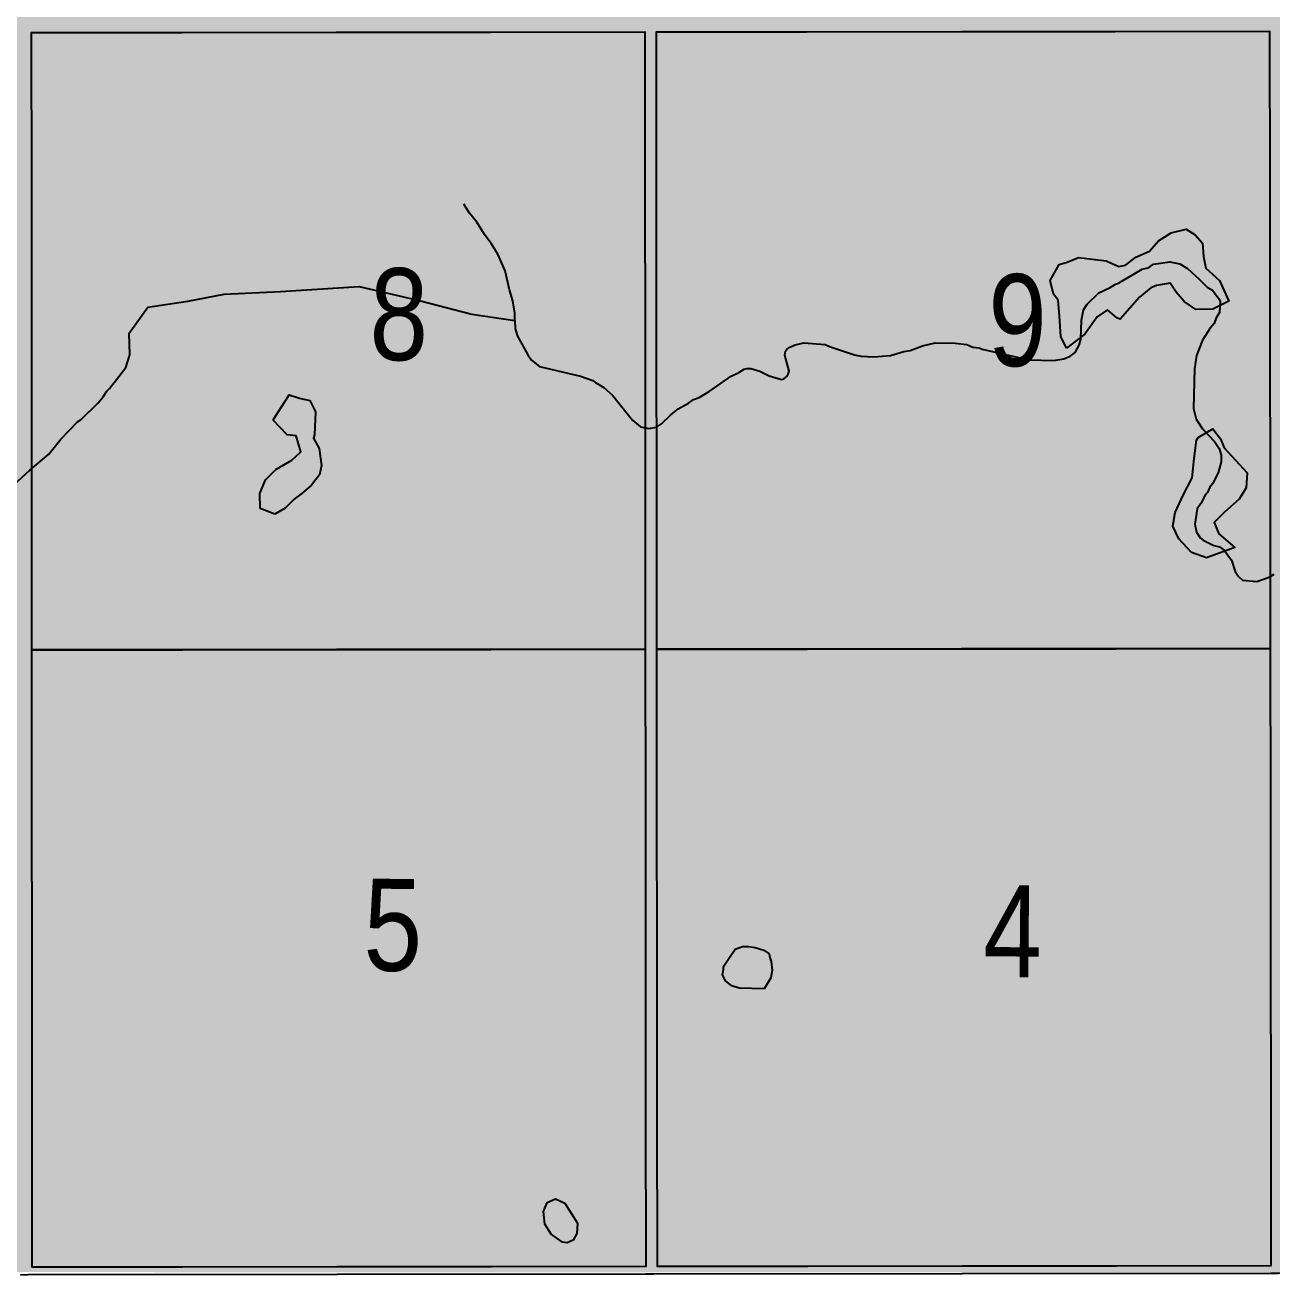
# Model space of a CAD drawing. Extents: x 560272 to 568164, y 6204780 to 6214217.
# Drawn here: x 565941.1 to 566049.2, y 6209697.3 to 6209805.7 of the extents above; entities that cross this region are included whole.
import ezdxf

# ---------------------------------------------------------------- set-up
doc = ezdxf.new("R2010")
doc.units = 0
doc.header["$LTSCALE"] = 5
doc.linetypes.add('DASHED2', pattern=[9.525, 6.35, -3.175])
for name, color, linetype in [('Quarters', 8, 'Continuous'), ('RoadSeg', 57, 'DASHED2'), ('T-WATER', 160, 'Continuous'), ('T-WATER-H', 133, 'Continuous'), ('Townships', 57, 'Continuous')]:
    doc.layers.add(name, color=color, linetype=linetype)
doc.layers.add('ROUTE-MAP-BACKGROUND-H', color=7, linetype='Continuous', true_color=0xf0ebff)
doc.styles.add('120', font='ARIALN.TTF', dxfattribs={"height": 13})

msp = doc.modelspace()

# ---------------------------------------------------------------- hatches: boundary and pattern name
at = {"layer": 'ROUTE-MAP-BACKGROUND-H'}
h = msp.add_hatch(color=256, dxfattribs=at)
h.dxf.hatch_style = 1
h.paths.add_polyline_path([(565237.99, 6210345.866), (566535.85, 6210345.729), (566539.103, 6209697.377), (565234.412, 6209697.744)])
at = {"layer": 'T-WATER-H'}
h = msp.add_hatch(color=256, dxfattribs=at)
h.dxf.hatch_style = 1
h.paths.add_polyline_path([(566031.403, 6209777.66), (566030.901, 6209778.65), (566030.79, 6209780.437), (566030.683, 6209781.827), (566030.282, 6209782.321), (566029.977, 6209783.512), (566030.763, 6209784.908), (566031.457, 6209785.112), (566032.447, 6209785.516), (566034.832, 6209785.235), (566035.927, 6209784.746), (566036.522, 6209784.849), (566037.411, 6209785.551), (566038.6, 6209786.056), (566039.388, 6209786.956), (566040.476, 6209787.659), (566041.765, 6209787.966), (566042.562, 6209787.475), (566043.184, 6209786.744), (566043.269, 6209785.592), (566043.474, 6209784.6), (566044.672, 6209783.515), (566045.477, 6209781.732), (566044.091, 6209781.027), (566042.602, 6209781.017), (566041.605, 6209781.705), (566040.905, 6209782.495), (566040.404, 6209783.286), (566039.214, 6209783.079), (566038.718, 6209782.877), (566037.73, 6209782.075), (566036.054, 6209780.176), (566035.756, 6209780.273), (566034.957, 6209780.963), (566034.067, 6209780.361), (566032.984, 6209778.863)])
h = msp.add_hatch(color=256, dxfattribs=at)
h.dxf.hatch_style = 1
h.paths.add_polyline_path([(565962.785, 6209763.27), (565961.491, 6209763.757), (565961.483, 6209765.049), (565961.972, 6209766.245), (565962.86, 6209767.145), (565964.246, 6209767.95), (565965.036, 6209768.651), (565964.63, 6209770.039), (565963.835, 6209770.133), (565962.636, 6209771.416), (565962.734, 6209771.615), (565964.012, 6209773.611), (565964.908, 6209773.32), (565965.802, 6209773.127), (565966.305, 6209772.137), (565966.218, 6209770.149), (565966.136, 6209769.839), (565966.622, 6209768.96), (565966.83, 6209767.471), (565966.636, 6209766.675), (565966.341, 6209766.275), (565965.947, 6209765.776), (565965.157, 6209765.075), (565964.465, 6209764.573), (565963.675, 6209763.773)])
h = msp.add_hatch(color=256, dxfattribs=at)
h.dxf.hatch_style = 1
h.paths.add_polyline_path([(566043.528, 6209759.462), (566042.235, 6209759.95), (566041.135, 6209761.135), (566040.632, 6209762.224), (566040.823, 6209763.418), (566041.509, 6209764.913), (566042.294, 6209766.409), (566042.483, 6209768.099), (566042.671, 6209769.69), (566042.826, 6209769.9), (566044.086, 6209770.654), (566044.756, 6209769.804), (566045.058, 6209769.011), (566047.057, 6209766.84), (566046.966, 6209765.547), (566046.376, 6209764.55), (566045.093, 6209763.448), (566044.204, 6209762.547), (566044.608, 6209761.556), (566046.005, 6209760.374)])
h = msp.add_hatch(color=256, dxfattribs=at)
h.dxf.hatch_style = 1
h.paths.add_polyline_path([(566005.182, 6209722.111), (566003.032, 6209722.168), (566002.397, 6209722.37), (566001.857, 6209722.805), (566001.583, 6209723.325), (566001.672, 6209723.787), (566001.666, 6209724.032), (566002.194, 6209724.823), (566002.684, 6209725.559), (566003.308, 6209725.791), (566003.866, 6209725.78), (566004.404, 6209725.685), (566005.168, 6209725.465), (566005.615, 6209725.127), (566005.699, 6209724.827), (566005.797, 6209724.475), (566005.888, 6209723.739), (566005.774, 6209723.053)])
h = msp.add_hatch(color=256, dxfattribs=at)
h.dxf.hatch_style = 1
h.paths.add_polyline_path([(565988.117, 6209700.073), (565987.711, 6209700.151), (565986.738, 6209700.83), (565986.19, 6209701.699), (565986.058, 6209702.8), (565986.39, 6209703.584), (565987.118, 6209703.905), (565987.908, 6209703.518), (565989.013, 6209701.784), (565988.963, 6209700.889), (565988.652, 6209700.311)])

# ---------------------------------------------------------------- linework, layer by layer
at = {"layer": 'Quarters', "flags": 128}
for points in [[(565954.759, 6209751.503), (565941.716, 6209751.488), (565941.711, 6209764.868), (565941.706, 6209778.249), (565941.701, 6209791.63), (565941.696, 6209805.01), (565954.734, 6209805.025), (565968.106, 6209805.04), (565981.478, 6209805.055), (565994.85, 6209805.07), (565994.86, 6209791.69), (565994.87, 6209778.31), (565994.88, 6209764.929), (565994.891, 6209751.549), (565981.513, 6209751.534), (565968.136, 6209751.518)], [(566008.935, 6209751.565), (565995.894, 6209751.55), (565995.884, 6209764.931), (565995.874, 6209778.311), (565995.864, 6209791.691), (565995.853, 6209805.072), (566008.89, 6209805.086), (566022.261, 6209805.102), (566035.632, 6209805.117), (566049.003, 6209805.133), (566049.018, 6209791.752), (566049.033, 6209778.372), (566049.048, 6209764.992), (566049.063, 6209751.611), (566035.687, 6209751.596), (566022.311, 6209751.581)], [(565954.785, 6209697.982), (565941.737, 6209697.967), (565941.731, 6209711.347), (565941.726, 6209724.727), (565941.721, 6209738.108), (565941.716, 6209751.488), (565954.759, 6209751.503), (565968.136, 6209751.518), (565981.513, 6209751.534), (565994.891, 6209751.549), (565994.901, 6209738.169), (565994.912, 6209724.789), (565994.922, 6209711.409), (565994.933, 6209698.029), (565981.55, 6209698.013), (565968.167, 6209697.997)], [(566008.981, 6209698.045), (565995.936, 6209698.03), (565995.926, 6209711.41), (565995.915, 6209724.79), (565995.905, 6209738.17), (565995.894, 6209751.55), (566008.935, 6209751.565), (566022.311, 6209751.581), (566035.687, 6209751.596), (566049.063, 6209751.611), (566049.078, 6209738.231), (566049.094, 6209724.852), (566049.11, 6209711.472), (566049.125, 6209698.092), (566035.743, 6209698.076), (566022.36, 6209698.061)]]:
    msp.add_lwpolyline(points, close=True, dxfattribs=at)
at = {"layer": 'T-WATER', "flags": 128}
for points in [[(565938.7, 6209764.493), (565941.54, 6209767.067), (565943.195, 6209768.465), (565944.216, 6209769.776), (565945.674, 6209771.278), (565945.976, 6209771.472), (565947.432, 6209772.875), (565947.907, 6209773.431), (565948.216, 6209773.924), (565948.453, 6209774.152), (565949.849, 6209775.988), (565950.202, 6209777.078), (565950.137, 6209778.941), (565951.775, 6209781.22), (565955.239, 6209781.713), (565958.371, 6209782.324), (565963.279, 6209782.567), (565970.086, 6209782.999), (565975.301, 6209781.788), (565979.848, 6209780.589), (565983.595, 6209780.061), (565983.577, 6209780.682), (565983.397, 6209781.749), (565983.116, 6209782.718), (565982.747, 6209784.354), (565982.109, 6209785.795), (565981.528, 6209786.736), (565980.944, 6209787.512), (565980.299, 6209788.588), (565979.648, 6209789.364), (565979.164, 6209790.138)], [(565983.595, 6209780.061), (565983.618, 6209779.318), (565983.806, 6209778.683), (565984.707, 6209777.07), (565985.03, 6209776.599), (565985.718, 6209776.054), (565989.26, 6209775.224), (565990.35, 6209774.838), (565990.579, 6209774.668), (565991.303, 6209774.256), (565992.055, 6209773.577), (565993.777, 6209771.417), (565994.464, 6209770.84), (565995.193, 6209770.693), (565995.86, 6209770.814), (565996.297, 6209771.105), (565997.076, 6209771.855), (565997.751, 6209772.407), (565998.624, 6209772.89), (565999.062, 6209773.214), (565999.564, 6209773.371), (566000.438, 6209773.887), (566002.324, 6209775.215), (566002.994, 6209775.535), (566003.465, 6209775.825), (566003.699, 6209775.887), (566004.031, 6209775.881), (566004.825, 6209775.667), (566005.615, 6209775.254), (566006.706, 6209774.934), (566006.907, 6209774.997), (566007.177, 6209775.225), (566007.28, 6209775.389), (566007.351, 6209775.654), (566006.978, 6209777.057), (566007.051, 6209777.388), (566007.154, 6209777.552), (566007.423, 6209777.746), (566007.892, 6209777.937), (566008.627, 6209778.123), (566010.485, 6209777.956), (566010.848, 6209777.783), (566013.029, 6209777.077), (566013.592, 6209776.967), (566014.688, 6209776.914), (566016.152, 6209777.02), (566017.289, 6209777.364), (566017.856, 6209777.453), (566018.927, 6209777.866), (566020.028, 6209778.111), (566021.756, 6209778.079), (566022.751, 6209777.961), (566023.279, 6209777.752), (566023.843, 6209777.675), (566024.107, 6209777.57), (566028.145, 6209776.631), (566030.272, 6209776.592), (566031.172, 6209776.741), (566031.708, 6209776.964), (566032.146, 6209777.288), (566032.49, 6209777.914), (566032.633, 6209778.443), (566032.696, 6209780.071), (566032.879, 6209780.965), (566033.187, 6209781.458), (566034.203, 6209782.436), (566035.176, 6209782.917), (566035.646, 6209783.207), (566035.847, 6209783.27), (566037.964, 6209784.494), (566038.465, 6209784.618), (566038.666, 6209784.747), (566038.936, 6209784.941), (566040.369, 6209785.148), (566041.23, 6209784.965), (566041.887, 6209784.554), (566042.901, 6209783.638), (566043.586, 6209782.927), (566044.047, 6209782.686), (566044.631, 6209781.91), (566044.727, 6209781.709), (566044.676, 6209780.746), (566044.368, 6209780.286), (566044.193, 6209779.791), (566043.853, 6209779.398), (566043.202, 6209778.347), (566042.679, 6209777.027), (566042.491, 6209775.867), (566042.427, 6209772.411), (566042.643, 6209771.509), (566043.193, 6209770.668), (566044.236, 6209769.551), (566044.624, 6209768.946), (566044.813, 6209768.377), (566044.802, 6209767.812), (566044.552, 6209766.853), (566044.069, 6209765.898), (566043.83, 6209765.603), (566043.622, 6209765.142), (566043.453, 6209764.978), (566043.04, 6209764.188), (566042.732, 6209763.729), (566042.541, 6209762.402), (566042.661, 6209761.702), (566042.984, 6209761.197), (566043.247, 6209760.993), (566044.169, 6209760.544), (566044.666, 6209760.435), (566045.059, 6209760.129), (566045.708, 6209759.285), (566046.022, 6209758.282), (566046.313, 6209757.845), (566046.673, 6209757.539), (566047.901, 6209757.416), (566048.971, 6209757.795), (566049.408, 6209758.053)]]:
    msp.add_lwpolyline(points, dxfattribs=at)
for points in [[(566031.403, 6209777.66), (566030.901, 6209778.65), (566030.79, 6209780.437), (566030.683, 6209781.827), (566030.282, 6209782.321), (566029.977, 6209783.512), (566030.763, 6209784.908), (566031.457, 6209785.112), (566032.447, 6209785.516), (566034.832, 6209785.235), (566035.927, 6209784.746), (566036.522, 6209784.849), (566037.411, 6209785.551), (566038.6, 6209786.056), (566039.388, 6209786.956), (566040.476, 6209787.659), (566041.765, 6209787.966), (566042.562, 6209787.475), (566043.184, 6209786.744), (566043.269, 6209785.592), (566043.474, 6209784.6), (566044.672, 6209783.515), (566045.477, 6209781.732), (566044.091, 6209781.027), (566042.602, 6209781.017), (566041.605, 6209781.705), (566040.905, 6209782.495), (566040.404, 6209783.286), (566039.214, 6209783.079), (566038.718, 6209782.877), (566037.73, 6209782.075), (566036.054, 6209780.176), (566035.756, 6209780.273), (566034.957, 6209780.963), (566034.067, 6209780.361), (566032.984, 6209778.863), (566031.403, 6209777.66)], [(565962.785, 6209763.27), (565961.491, 6209763.757), (565961.483, 6209765.049), (565961.972, 6209766.245), (565962.86, 6209767.145), (565964.246, 6209767.95), (565965.036, 6209768.651), (565964.63, 6209770.039), (565963.835, 6209770.133), (565962.636, 6209771.416), (565962.734, 6209771.615), (565964.012, 6209773.611), (565964.908, 6209773.32), (565965.802, 6209773.127), (565966.305, 6209772.137), (565966.218, 6209770.149), (565966.136, 6209769.839), (565966.622, 6209768.96), (565966.83, 6209767.471), (565966.636, 6209766.675), (565966.341, 6209766.275), (565965.947, 6209765.776), (565965.157, 6209765.075), (565964.465, 6209764.573), (565963.675, 6209763.773), (565962.785, 6209763.27)], [(566043.528, 6209759.462), (566042.235, 6209759.95), (566041.135, 6209761.135), (566040.632, 6209762.224), (566040.823, 6209763.418), (566041.509, 6209764.913), (566042.294, 6209766.409), (566042.483, 6209768.099), (566042.671, 6209769.69), (566042.826, 6209769.9), (566044.086, 6209770.654), (566044.756, 6209769.804), (566045.058, 6209769.011), (566047.057, 6209766.84), (566046.966, 6209765.547), (566046.376, 6209764.55), (566045.093, 6209763.448), (566044.204, 6209762.547), (566044.608, 6209761.556), (566046.005, 6209760.374), (566043.528, 6209759.462)], [(566005.182, 6209722.111), (566003.032, 6209722.168), (566002.397, 6209722.37), (566001.857, 6209722.805), (566001.583, 6209723.325), (566001.672, 6209723.787), (566001.666, 6209724.032), (566002.194, 6209724.823), (566002.684, 6209725.559), (566003.308, 6209725.791), (566003.866, 6209725.78), (566004.404, 6209725.685), (566005.168, 6209725.465), (566005.615, 6209725.127), (566005.699, 6209724.827), (566005.797, 6209724.475), (566005.888, 6209723.739), (566005.774, 6209723.053), (566005.182, 6209722.111)], [(565988.117, 6209700.073), (565987.711, 6209700.151), (565986.738, 6209700.83), (565986.19, 6209701.699), (565986.058, 6209702.8), (565986.39, 6209703.584), (565987.118, 6209703.905), (565987.908, 6209703.518), (565989.013, 6209701.784), (565988.963, 6209700.889), (565988.652, 6209700.311), (565988.117, 6209700.073)]]:
    msp.add_lwpolyline(points, close=True, dxfattribs=at)
at = {"layer": 'Townships', "flags": 128}
msp.add_lwpolyline([(566211.495, 6209806.332), (566211.498, 6209805.328), (566211.557, 6209778.566), (566211.617, 6209751.804), (566211.68, 6209725.044), (566211.742, 6209698.284), (566211.744, 6209697.615), (566184.969, 6209697.582), (566158.209, 6209697.55), (566157.54, 6209697.549), (566130.767, 6209697.518), (566104.002, 6209697.487), (566103.333, 6209697.486), (566076.567, 6209697.455), (566049.795, 6209697.424), (566049.126, 6209697.423), (566022.361, 6209697.392), (565995.602, 6209697.361), (565994.933, 6209697.36), (565968.168, 6209697.328), (565941.402, 6209697.297), (565940.733, 6209697.296)], dxfattribs=at)

# ---------------------------------------------------------------- texts
at = {"layer": 'RoadSeg', "style": '120'}
for s, p in [('8', (565970.96, 6209776.632)), ('9', (566024.574, 6209776.117)), ('5', (565970.442, 6209723.689)), ('4', (566024.159, 6209723.132))]:
    msp.add_text(s, height=7.977, rotation=359.45036, dxfattribs=at).set_placement(p)

doc.saveas('drawing.dxf')
